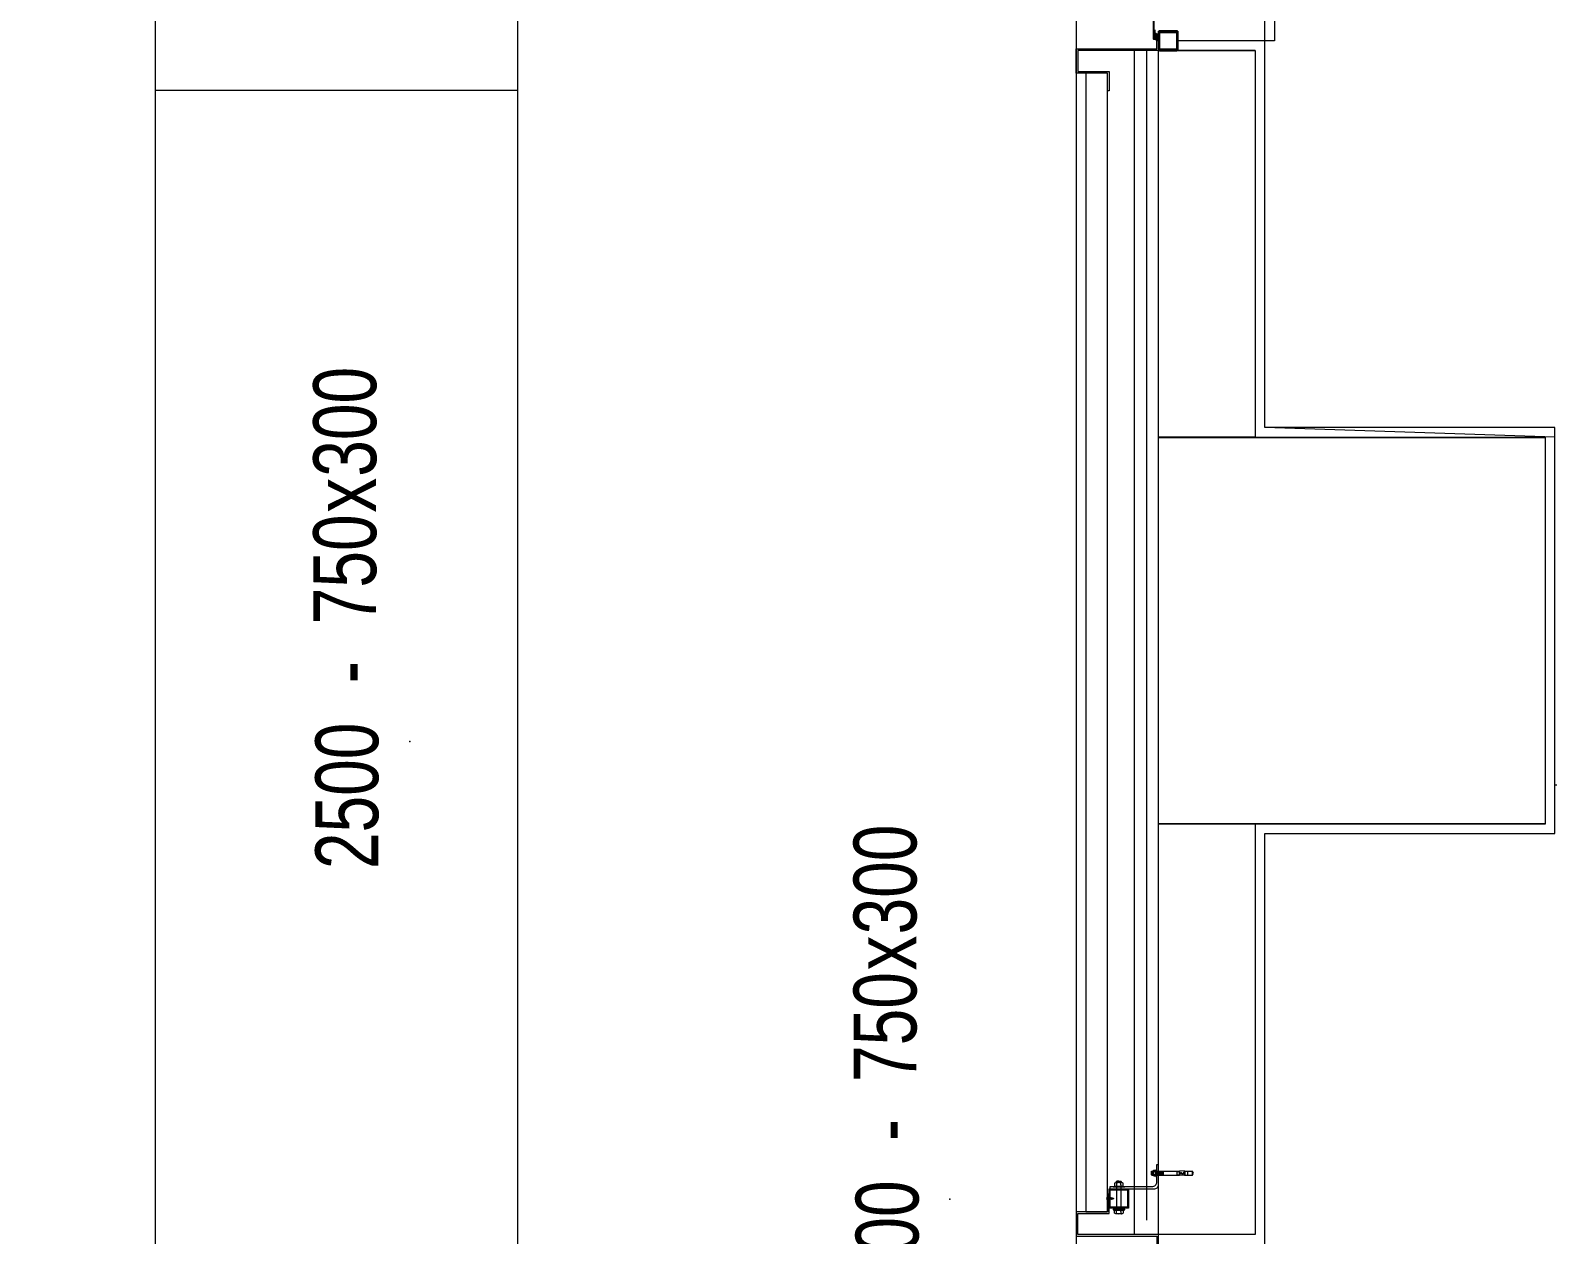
# Model space of a CAD drawing. Extents: x -3709 to 34975, y -230 to 8245.
# Drawn here: x 16567.6 to 16881.3, y 927.5 to 1176.6 of the extents above; entities that cross this region are included whole.
import ezdxf
from ezdxf.enums import TextEntityAlignment as Align

# ---------------------------------------------------------------- set-up
doc = ezdxf.new("R2010")
doc.units = 0
doc.linetypes.add('HIDDEN', pattern=[0.375, 0.25, -0.125])
doc.layers.get('0').update_dxf_attribs({"color": 9, "lineweight": 9})
for name, color, linetype, lineweight in [('00', 9, 'Continuous', 9), ('01', 9, 'Continuous', 9), ('06D', 9, 'Continuous', 9), ('10', 9, 'Continuous', 9), ('10A', 9, 'Continuous', 9), ('14', 9, 'Continuous', 9), ('33', 9, 'BATTING', 9), ('35', 9, 'Continuous', 9), ('40', 9, 'Continuous', 9)]:
    doc.layers.add(name, color=color, linetype=linetype, lineweight=lineweight)
doc.styles.add('DEBI-BLOCK', font='arial.ttf', dxfattribs={"width": 0.8})
doc.linetypes.add('BATTING', pattern='A,0.0001,-0.1,[134,ltypeshp.shx,S=0.1,R=0,X=-0.1,Y=0],-0.2,[134,ltypeshp.shx,S=0.1,R=180,X=0.1,Y=0],-0.1', length=0.4001)

# ---------------------------------------------------------------- blocks, each defined once
blk = doc.blocks.new('DEBI001')
at = {"extrusion": (-1, 0, 2e-16)}
blk.add_point((0, 0), dxfattribs=at)
at = {"style": 'DEBI-BLOCK', "width": 0.75, "flags": 8}
for tag, p in [('DEBI', (0.3, 0.2)), ('-', (1.277, 0.2))]:
    blk.add_attdef(tag, text='', height=1, dxfattribs=at).set_placement(p, align=Align.BOTTOM_RIGHT)
blk.add_attdef('KESITX', text='', height=1, dxfattribs=at).set_placement((3.614, 1.533), align=Align.TOP_RIGHT)
at = {"style": 'DEBI-BLOCK', "width": 0.8, "flags": 8}
blk.add_attdef('X', text='', height=1, dxfattribs=at).set_placement((3.918, 1.533), align=Align.TOP_CENTER)
at = {"style": 'DEBI-BLOCK', "width": 0.75, "flags": 8}
blk.add_attdef('KESITY', text='', height=1, dxfattribs=at).set_placement((4.213, 1.533), align=Align.TOP_LEFT)
at = {"style": 'DEBI-BLOCK', "width": 0.75, "flags": 9}
blk.add_attdef('ID', text='', height=0.3, dxfattribs=at).set_placement((0, 0), align=Align.MIDDLE)
blk = doc.blocks.new('arackabul_kanal')
blk.add_line((2192.52, -2688.21), (2267.52, -2688.21))
blk.add_lwpolyline([(2267.52, -3121.94), (2267.52, -2632.56), (2192.52, -2632.56), (2192.52, -3121.94)], close=True)
at = {"layer": '40'}
blk.add_lwpolyline([(2192.52, -2632.56), (2192.52, -3121.94, 0.417293), (2286.52, -3216.94), (2320, -3216.94), (2320, -3141.94), (2287.52, -3141.94, -0.443503), (2267.52, -3121.94), (2267.52, -2632.56)], format="xyb", close=True, dxfattribs=at)
ref = blk.add_blockref('DEBI001', (2245.16, -2822.97), dxfattribs=dict(xscale=13, yscale=13, zscale=13, rotation=90.00000315941313))
ref.add_attrib('-', '-', dxfattribs={"height": 13, "rotation": 90, "style": 'DEBI-BLOCK', "width": 0.75, "flags": 8}).set_placement((2242.56, -2806.36), align=Align.BOTTOM_RIGHT)
ref.add_attrib('KESITY', '300', dxfattribs={"height": 13, "rotation": 90, "style": 'DEBI-BLOCK', "width": 0.75, "flags": 8}).set_placement((2225.23, -2768.2), align=Align.TOP_LEFT)
ref.add_attrib('X', 'x', dxfattribs={"height": 13, "rotation": 90, "style": 'DEBI-BLOCK', "width": 0.8, "flags": 8}).set_placement((2225.23, -2772.03), align=Align.TOP_CENTER)
ref.add_attrib('DEBI', '2500', dxfattribs={"height": 13, "rotation": 90, "style": 'DEBI-BLOCK', "width": 0.75, "flags": 8}).set_placement((2242.56, -2819.07), align=Align.BOTTOM_RIGHT)
ref.add_attrib('KESITX', '750', dxfattribs={"height": 13, "rotation": 90, "style": 'DEBI-BLOCK', "width": 0.75, "flags": 8}).set_placement((2225.23, -2775.99), align=Align.TOP_RIGHT)
ref = blk.add_blockref('DEBI001', (2356.89, -2917.67), dxfattribs=dict(xscale=13, yscale=13, zscale=13, rotation=90.00000315941313))
ref.add_attrib('-', '-', dxfattribs={"height": 13, "rotation": 90, "style": 'DEBI-BLOCK', "width": 0.75, "flags": 8}).set_placement((2354.29, -2901.06), align=Align.BOTTOM_RIGHT)
ref.add_attrib('KESITY', '300', dxfattribs={"height": 13, "rotation": 90, "style": 'DEBI-BLOCK', "width": 0.75, "flags": 8}).set_placement((2336.96, -2862.89), align=Align.TOP_LEFT)
ref.add_attrib('X', 'x', dxfattribs={"height": 13, "rotation": 90, "style": 'DEBI-BLOCK', "width": 0.8, "flags": 8}).set_placement((2336.96, -2866.73), align=Align.TOP_CENTER)
ref.add_attrib('DEBI', '2500', dxfattribs={"height": 13, "rotation": 90, "style": 'DEBI-BLOCK', "width": 0.75, "flags": 8}).set_placement((2354.29, -2913.77), align=Align.BOTTOM_RIGHT)
ref.add_attrib('KESITX', '750', dxfattribs={"height": 13, "rotation": 90, "style": 'DEBI-BLOCK', "width": 0.75, "flags": 8}).set_placement((2336.96, -2870.68), align=Align.TOP_RIGHT)
blk = doc.blocks.new('p-kolon-80x80-vw')
at = {"layer": '01'}
blk.add_lwpolyline([(-40, -40), (-40, 40), (40, 40), (40, -40)], close=True, dxfattribs=at)
blk = doc.blocks.new('ciftkanatdograma_pr2')
at = {"layer": '06D'}
for points in [[(-0.3, 17), (-149.7, 17)], [(-2, -22), (-2, -24), (-148, -24), (-148, -22)]]:
    blk.add_lwpolyline(points, dxfattribs=at)
at = {"layer": '10', "lineweight": 25, "ltscale": 0.5}
for points in [[(-150, -3.8, 0.414214), (-149.8, -4), (-146.2, -4, 0.414214), (-146, -3.8), (-146, -0.2, 0.414214), (-146.2, 0), (-149.8, 0, 0.414214), (-150, -0.2)], [(-147.28, 0.61, 0.359904), (-147.3, 0.58), (-147.3, 0.4, 0.414214), (-147.27, 0.37), (-147.07, 0.37, 0.414214), (-147.04, 0.4), (-147.04, 0.58, 0.359904), (-147.07, 0.61, 0.094739)]]:
    blk.add_lwpolyline(points, format="xyb", close=True, dxfattribs=at)
for points in [[(-147.79, 0.49, -0.220745), (-148.1, -0.11, 0.651907), (-148.04, -0.18, 0.176952), (-147.75, 0.14, -0.281357), (-147.61, 0.23), (-147.53, 0.23), (-147.51, 0.23), (-147.51, 0.23), (-147.5, 0.22), (-147.49, 0.22), (-147.48, 0.22), (-147.48, 0.21), (-147.47, 0.21), (-147.47, 0.2), (-147.47, 0.19), (-147.46, 0.18), (-147.46, 0.1), (-147.46, 0.1), (-147.46, 0.09), (-147.46, 0.09), (-147.46, 0.09), (-147.46, 0.09), (-147.45, 0.08), (-147.45, 0.08), (-147.45, 0.08), (-147.44, 0.08), (-147.36, 0.08), (-147.36, 0.08), (-147.36, 0.08), (-147.35, 0.08), (-147.35, 0.08), (-147.35, 0.09), (-147.35, 0.09), (-147.35, 0.09), (-147.34, 0.09), (-147.34, 0.1), (-147.34, 0.18), (-147.34, 0.18), (-147.34, 0.19), (-147.34, 0.2), (-147.33, 0.21), (-147.33, 0.21), (-147.32, 0.22), (-147.32, 0.22), (-147.31, 0.22), (-147.29, 0.23), (-147.29, 0.23), (-147.28, 0.22), (-147.27, 0.22), (-147.26, 0.22), (-147.26, 0.21), (-147.25, 0.21), (-147.25, 0.2), (-147.25, 0.19), (-147.24, 0.18), (-147.24, 0.1), (-147.24, 0.1), (-147.24, 0.09), (-147.24, 0.09), (-147.24, 0.09), (-147.24, 0.09), (-147.23, 0.08), (-147.23, 0.08), (-147.23, 0.08), (-147.22, 0.08), (-147.14, 0.08), (-147.14, 0.08), (-147.14, 0.08), (-147.13, 0.08), (-147.13, 0.08), (-147.13, 0.09), (-147.13, 0.09), (-147.13, 0.09), (-147.12, 0.09), (-147.12, 0.1), (-147.12, 0.18), (-147.12, 0.18), (-147.12, 0.19), (-147.12, 0.2), (-147.11, 0.21), (-147.11, 0.21), (-147.1, 0.22), (-147.1, 0.22), (-147.09, 0.22), (-147.07, 0.23), (-147.07, 0.23), (-147.06, 0.22), (-147.05, 0.22), (-147.04, 0.22), (-147.04, 0.21), (-147.03, 0.21), (-147.03, 0.2), (-147.03, 0.19), (-147.02, 0.18), (-147.02, 0.1), (-147.02, 0.1), (-147.02, 0.09), (-147.02, 0.09), (-147.02, 0.09), (-147.02, 0.09), (-147.01, 0.08), (-147.01, 0.08), (-147.01, 0.08), (-147, 0.08), (-146.92, 0.08), (-146.92, 0.08), (-146.92, 0.08), (-146.91, 0.08), (-146.91, 0.08), (-146.91, 0.09), (-146.91, 0.09), (-146.91, 0.09), (-146.9, 0.09), (-146.9, 0.1), (-146.9, 0.18), (-146.9, 0.18), (-146.9, 0.19), (-146.9, 0.2), (-146.89, 0.21), (-146.89, 0.21), (-146.88, 0.22), (-146.88, 0.22), (-146.87, 0.22), (-146.85, 0.23), (-146.85, 0.23), (-146.84, 0.22), (-146.83, 0.22), (-146.82, 0.22), (-146.82, 0.21), (-146.81, 0.21), (-146.81, 0.2), (-146.81, 0.19), (-146.8, 0.18), (-146.8, 0.1), (-146.8, 0.1), (-146.8, 0.09), (-146.8, 0.09), (-146.8, 0.09), (-146.8, 0.09), (-146.79, 0.08), (-146.79, 0.08), (-146.79, 0.08), (-146.78, 0.08), (-146.7, 0.08), (-146.7, 0.08), (-146.7, 0.08), (-146.69, 0.08), (-146.69, 0.08), (-146.69, 0.09), (-146.69, 0.09), (-146.69, 0.09), (-146.68, 0.09), (-146.68, 0.1), (-146.68, 0.44, 0.414214), (-146.71, 0.47), (-146.94, 0.47, -0.414214), (-146.97, 0.5), (-146.97, 0.56, -0.291535), (-146.96, 0.58), (-146.91, 0.6, 0.613042), (-146.91, 0.66), (-147.03, 0.73, 0.127095), (-147.09, 0.74), (-147.29, 0.74, 0.127095), (-147.36, 0.73), (-147.47, 0.67, 0.585233), (-147.47, 0.6), (-147.42, 0.58, -0.167811), (-147.41, 0.56), (-147.41, 0.5, -0.414214), (-147.44, 0.47), (-147.74, 0.47), (-147.74, 0.53, 0.394677), (-147.79, 0.49)], [(-145.77, 0.79), (-146.1, 0.79), (-146.1, 0.78), (-146.25, 0.78), (-146.25, 0.79), (-146.52, 0.79), (-146.52, 0.78), (-146.65, 0.78), (-146.65, 0.61, 0.414214), (-146.62, 0.58), (-146.52, 0.58), (-146.52, 0.53, -0.414214), (-146.57, 0.48), (-146.88, 0.48, -0.414214), (-146.95, 0.55), (-146.95, 0.57, -0.414214), (-146.94, 0.58), (-146.84, 0.58, 0.414214), (-146.79, 0.63), (-146.79, 0.75, 0.414214), (-146.84, 0.8), (-147.51, 0.8, 0.414214), (-147.56, 0.75), (-147.56, 0.63, 0.414214), (-147.51, 0.58), (-147.41, 0.58, -0.414214), (-147.4, 0.57), (-147.4, 0.55, -0.414214), (-147.47, 0.48), (-147.69, 0.48, -0.414214), (-147.7, 0.49), (-147.7, 0.97, -0.414214), (-147.69, 0.98), (-139.71, 0.98, -0.414214)]]:
    blk.add_lwpolyline(points, format="xyb", dxfattribs=at)
blk.add_lwpolyline([(-149.8, -3.8), (-149.8, -0.2), (-146.2, -0.2), (-146.2, -3.8)], close=True, dxfattribs=at)
blk = doc.blocks.new('cxvxv')
for p, q in [((-21988.4, 8560.98, 0), (-21988.4, 8560.32, 0)), ((-21988.4, 8560.32, 0), (-21986.64, 8560.32, 0)), ((-21986.86, 8561.07, 0), (-21988.18, 8561.07, 0)), ((-21988.02, 8561.25, 0), (-21987.03, 8561.3, 0)), ((-21988.02, 8561.25, 0), (-21988, 8561.26, 0)), ((-21988, 8561.23, 0), (-21988.02, 8561.25, 0)), ((-21988.02, 8561.13, 0), (-21987.03, 8561.19, 0)), ((-21988.02, 8561.13, 0), (-21988, 8561.14, 0)), ((-21988, 8561.11, 0), (-21988.02, 8561.13, 0)), ((-21988.02, 8560.32, 0), (-21987.02, 8560.32, 0)), ((-21988.02, 8560.28, 0), (-21988.02, 8560.32, 0)), ((-21988.02, 8560.11, 0), (-21988.02, 8555.61, 0)), ((-21988, 8561.3, 0), (-21987.94, 8561.35, 0)), ((-21988, 8561.26, 0), (-21988, 8561.3, 0)), ((-21988, 8561.14, 0), (-21988, 8561.23, 0)), ((-21988, 8561.07, 0), (-21988, 8561.11, 0)), ((-21987.96, 8560.98, 0), (-21987.96, 8560.32, 0)), ((-21987.54, 8561.35, 0), (-21987.94, 8561.35, 0)), ((-21987.7, 8561.05, 0), (-21987.7, 8561.08, 0)), ((-21987.7, 8561.07, 0), (-21987.7, 8561.07, 0)), ((-21987.54, 8561.35, 0), (-21987.1, 8561.35, 0)), ((-21987.03, 8561.3, 0), (-21987.1, 8561.35, 0)), ((-21987.08, 8560.64, 0), (-21987.08, 8560.98, 0)), ((-21987.08, 8560.64, 0), (-21987.08, 8560.32, 0)), ((-21987.06, 8560.32, 0), (-21987.06, 8560.28, 0)), ((-21987.06, 8555.61, 0), (-21987.06, 8560.11, 0)), ((-21987.05, 8561.32, 0), (-21987.03, 8561.3, 0)), ((-21987.03, 8561.3, 0), (-21987.05, 8561.28, 0)), ((-21987.03, 8561.3, 0), (-21987.05, 8561.29, 0)), ((-21987.05, 8561.28, 0), (-21987.05, 8561.2, 0)), ((-21987.05, 8561.2, 0), (-21987.03, 8561.19, 0)), ((-21987.03, 8561.19, 0), (-21987.05, 8561.17, 0)), ((-21987.05, 8561.17, 0), (-21987.05, 8561.08, 0)), ((-21987.05, 8561.08, 0), (-21987.03, 8561.07, 0)), ((-21987.02, 8560.32, 0), (-21987.02, 8560.28, 0)), ((-21987.02, 8555.61, 0), (-21987.02, 8560.11, 0)), ((-21986.64, 8560.32, 0), (-21986.64, 8560.98, 0)), ((-21988.4, 8555.4, 0), (-21986.64, 8555.4, 0)), ((-21988.4, 8554.74, 0), (-21988.4, 8555.4, 0)), ((-21986.86, 8554.65, 0), (-21988.17, 8554.65, 0)), ((-21988.02, 8555.44, 0), (-21988.02, 8555.4, 0)), ((-21988.02, 8555.4, 0), (-21987.02, 8555.4, 0)), ((-21987.96, 8554.74, 0), (-21987.96, 8555.4, 0)), ((-21987.08, 8555.08, 0), (-21987.08, 8555.4, 0)), ((-21987.08, 8555.08, 0), (-21987.08, 8554.74, 0)), ((-21987.06, 8555.4, 0), (-21987.06, 8555.44, 0)), ((-21987.02, 8555.4, 0), (-21987.02, 8555.44, 0)), ((-21986.64, 8555.4, 0), (-21986.64, 8554.74, 0))]:
    blk.add_line(p, q)
at = {"elevation": 0}
for points in [[(-21986.3, 8560.11), (-21988.7, 8560.11), (-21988.7, 8560.28), (-21986.3, 8560.28)], [(-21986.3, 8555.61), (-21988.7, 8555.61), (-21988.7, 8555.44), (-21986.3, 8555.44)]]:
    blk.add_lwpolyline(points, close=True, dxfattribs=at)
for points in [[(-21987.98, 8560.28), (-21987.98, 8560.32)], [(-21987.98, 8560.11), (-21987.98, 8555.61)], [(-21987.98, 8555.44), (-21987.98, 8555.4)]]:
    blk.add_lwpolyline(points, dxfattribs=at)
for centre, radius, start, end in [((-21988.18, 8560.75, 0), 0.315, 45.8497, 134.1503), ((-21987.52, 8559.95, 0), 1.12, 66.8701, 113.1299), ((-21987.52, 8559.95, 0), 1.12, 66.8701, 113.1299), ((-21986.86, 8560.76, 0), 0.313, 45.449, 134.551), ((-21988.18, 8554.97, 0), 0.315, 225.8497, 314.1503), ((-21987.52, 8555.77, 0), 1.12, 246.8701, 293.1299), ((-21987.52, 8555.77, 0), 1.12, 246.8701, 293.1299), ((-21986.86, 8554.96, 0), 0.313, 225.449, 314.551)]:
    blk.add_arc(centre, radius, start, end)
blk = doc.blocks.new('VIDA')
for p, q in [((-18058.1, 6526.6), (-18059.2, 6526.6)), ((-18059.2, 6521.2), (-18059.2, 6526.6)), ((-18072, 6523.9), (-18071.9, 6524)), ((-18071.9, 6523.8), (-18072, 6523.9)), ((-18071.9, 6524), (-18070.1, 6524.7)), ((-18069.6, 6522.9), (-18071.9, 6523.8)), ((-18069.7, 6524.9), (-18070.6, 6523.2)), ((-18070.6, 6523.2), (-18070.1, 6524.7)), ((-18070.1, 6524.7), (-18069.9, 6525.1)), ((-18069.9, 6525.1), (-18070.1, 6524.1)), ((-18070.1, 6524.1), (-18070, 6524.3)), ((-18070, 6524.3), (-18069.8, 6525.1)), ((-18069.9, 6525.1), (-18069.8, 6525.1)), ((-18069.8, 6525.1), (-18069.7, 6524.9)), ((-18069.7, 6524.9), (-18069.3, 6525)), ((-18069.6, 6522.8), (-18069.1, 6525)), ((-18069.6, 6522.8), (-18069.6, 6522.9)), ((-18069.4, 6522.4), (-18069.6, 6522.8)), ((-18068.9, 6525.3), (-18069.4, 6522.4)), ((-18069.3, 6522.4), (-18069.4, 6522.4)), ((-18069.3, 6522.4), (-18068.9, 6525.3)), ((-18069.3, 6525), (-18069.1, 6525)), ((-18069.1, 6522.8), (-18069.3, 6522.4)), ((-18069.1, 6525), (-18068.9, 6525.3)), ((-18068.7, 6522.8), (-18069.1, 6522.8)), ((-18068.9, 6525.3), (-18068.9, 6525.3)), ((-18068.9, 6525.3), (-18068.7, 6525)), ((-18068.7, 6522.8), (-18068.2, 6525)), ((-18068.7, 6525), (-18068.2, 6525)), ((-18068.5, 6522.4), (-18068.7, 6522.8)), ((-18068, 6525.3), (-18068.5, 6522.4)), ((-18068.4, 6522.4), (-18068.5, 6522.4)), ((-18068.4, 6522.4), (-18067.9, 6525.3)), ((-18068.2, 6522.8), (-18068.4, 6522.4)), ((-18068.2, 6522.8), (-18068.4, 6522.4)), ((-18068.2, 6525), (-18068, 6525.3)), ((-18067.7, 6525), (-18068.2, 6522.8)), ((-18067.7, 6522.8), (-18068.2, 6522.8)), ((-18067.9, 6525.3), (-18068, 6525.3)), ((-18067.9, 6525.3), (-18067.7, 6525)), ((-18067.7, 6522.8), (-18067.2, 6525)), ((-18067.7, 6525), (-18067.2, 6525)), ((-18067.5, 6522.4), (-18067.7, 6522.8)), ((-18067, 6525.3), (-18067.5, 6522.4)), ((-18067.4, 6522.4), (-18067.5, 6522.4)), ((-18067.4, 6522.4), (-18066.9, 6525.3)), ((-18067.2, 6522.8), (-18067.4, 6522.4)), ((-18067.2, 6522.8), (-18067.4, 6522.4)), ((-18067.2, 6525), (-18067, 6525.3)), ((-18066.7, 6525), (-18067.2, 6522.8)), ((-18066.7, 6522.8), (-18067.2, 6522.8)), ((-18066.9, 6525.3), (-18067, 6525.3)), ((-18066.9, 6525.3), (-18066.7, 6525)), ((-18066.3, 6525), (-18066.7, 6525)), ((-18066.7, 6522.8), (-18066.3, 6525)), ((-18066.5, 6522.4), (-18066.7, 6522.8)), ((-18066.1, 6525.3), (-18066.5, 6522.4)), ((-18066.5, 6522.4), (-18066, 6525.3)), ((-18066.3, 6522.8), (-18066.5, 6522.4)), ((-18066.3, 6522.8), (-18066.5, 6522.4)), ((-18066.5, 6522.4), (-18066.5, 6522.4)), ((-18066.3, 6525), (-18066.1, 6525.3)), ((-18065.8, 6525), (-18066.3, 6522.8)), ((-18066.3, 6522.8), (-18065.8, 6522.8)), ((-18066, 6525.3), (-18066.1, 6525.3)), ((-18066, 6525.3), (-18065.8, 6525)), ((-18065.8, 6522.8), (-18065.3, 6525)), ((-18065.8, 6525), (-18065.3, 6525)), ((-18065.6, 6522.4), (-18065.8, 6522.8)), ((-18065.1, 6525.3), (-18065.6, 6522.4)), ((-18065.5, 6522.4), (-18065.6, 6522.4)), ((-18065.5, 6522.4), (-18065, 6525.3)), ((-18065.3, 6522.8), (-18065.5, 6522.4)), ((-18065.3, 6522.8), (-18065.5, 6522.4)), ((-18065.3, 6525), (-18065.1, 6525.3)), ((-18064.8, 6525), (-18065.3, 6522.8)), ((-18064.8, 6522.8), (-18065.3, 6522.8)), ((-18065.1, 6525.3), (-18065, 6525.3)), ((-18065, 6525.3), (-18064.8, 6525)), ((-18064.8, 6525), (-18064.3, 6525)), ((-18064.8, 6522.8), (-18064.3, 6525)), ((-18064.6, 6522.4), (-18064.8, 6522.8)), ((-18064.1, 6525.3), (-18064.6, 6522.4)), ((-18064.5, 6522.4), (-18064.6, 6522.4)), ((-18064.5, 6522.4), (-18064, 6525.3)), ((-18064.3, 6522.8), (-18064.5, 6522.4)), ((-18064.3, 6522.8), (-18064.5, 6522.4)), ((-18064.3, 6525), (-18064.1, 6525.3)), ((-18063.8, 6525), (-18064.3, 6522.8)), ((-18063.8, 6522.8), (-18064.3, 6522.8)), ((-18064, 6525.3), (-18064.1, 6525.3)), ((-18064, 6525.3), (-18063.8, 6525)), ((-18063.8, 6522.8), (-18062, 6525)), ((-18062, 6525), (-18063.8, 6525)), ((-18063.6, 6522.4), (-18063.8, 6522.8)), ((-18063.6, 6522.4), (-18061.7, 6525.3)), ((-18061.8, 6525.3), (-18063.6, 6522.4)), ((-18062, 6522.8), (-18063.6, 6522.4)), ((-18062, 6522.8), (-18063.6, 6522.4)), ((-18063.6, 6522.4), (-18063.6, 6522.4)), ((-18061.5, 6525), (-18063.4, 6522.8)), ((-18063.4, 6522.8), (-18061.5, 6522.8)), ((-18061.7, 6525.3), (-18063.2, 6525.3)), ((-18062.7, 6522.4), (-18061.5, 6522.8)), ((-18062.6, 6522.4), (-18062.1, 6525.3)), ((-18062.4, 6522.8), (-18062.6, 6522.4)), ((-18062.4, 6522.8), (-18062.6, 6522.4)), ((-18062.6, 6522.4), (-18061.3, 6522.4)), ((-18062.4, 6525), (-18062.2, 6525.3)), ((-18061.5, 6525), (-18062.4, 6525)), ((-18061.5, 6522.8), (-18062.4, 6525)), ((-18061.9, 6525), (-18062.4, 6522.8)), ((-18061.9, 6522.8), (-18062.4, 6522.8)), ((-18062.2, 6525.3), (-18062.1, 6525.3)), ((-18062.2, 6525.3), (-18061.3, 6522.4)), ((-18062.1, 6525.3), (-18061.9, 6525)), ((-18062, 6525), (-18061.8, 6525.3)), ((-18061.9, 6525), (-18061.4, 6525)), ((-18061.9, 6522.8), (-18061.4, 6525)), ((-18061.7, 6522.4), (-18061.9, 6522.8)), ((-18061.2, 6525.3), (-18061.7, 6522.4)), ((-18061.7, 6525.3), (-18061.5, 6525)), ((-18061.6, 6522.4), (-18061.7, 6522.4)), ((-18061.6, 6522.4), (-18061.2, 6525.3)), ((-18061.4, 6522.8), (-18061.6, 6522.4)), ((-18061.4, 6522.8), (-18061.6, 6522.4)), ((-18061.4, 6525), (-18061.2, 6525.3)), ((-18061, 6525), (-18061.4, 6522.8)), ((-18060.9, 6522.8), (-18061.4, 6522.8)), ((-18061.2, 6525.3), (-18061, 6525)), ((-18061.2, 6525.3), (-18061.2, 6525.3)), ((-18061, 6525), (-18060.5, 6525)), ((-18060.9, 6522.8), (-18060.5, 6525)), ((-18060.7, 6522.4), (-18060.9, 6522.8)), ((-18060.7, 6522.4), (-18060.2, 6525.3)), ((-18060.3, 6525.3), (-18060.7, 6522.4)), ((-18060.5, 6522.8), (-18060.7, 6522.4)), ((-18060.5, 6522.8), (-18060.7, 6522.4)), ((-18060.7, 6522.4), (-18060.7, 6522.4)), ((-18060.5, 6525), (-18060.3, 6525.3)), ((-18060, 6525), (-18060.5, 6522.8)), ((-18060.5, 6522.8), (-18060, 6522.8)), ((-18060.3, 6525.3), (-18060.2, 6525.3)), ((-18060.2, 6525.3), (-18060, 6525)), ((-18060, 6525), (-18059.5, 6525)), ((-18060, 6522.8), (-18059.5, 6525)), ((-18059.8, 6522.4), (-18060, 6522.8)), ((-18059.3, 6525.3), (-18059.8, 6522.4)), ((-18059.7, 6522.4), (-18059.8, 6522.4)), ((-18059.7, 6522.4), (-18059.2, 6525.3)), ((-18059.5, 6522.8), (-18059.7, 6522.4)), ((-18059.5, 6522.8), (-18059.7, 6522.4)), ((-18059.5, 6525), (-18059.3, 6525.3)), ((-18059.2, 6524), (-18059.5, 6522.8)), ((-18059.5, 6522.8), (-18059.2, 6522.8)), ((-18059.3, 6525.3), (-18059.2, 6525.3)), ((-18058.1, 6521.2), (-18059.2, 6521.2))]:
    blk.add_line(p, q)
for points in [[(-18068.7, 6525), (-18069.1, 6522.8)], [(-18057.2, 6524.3), (-18057.5, 6524), (-18057.5, 6523.8), (-18057.2, 6523.5)]]:
    blk.add_lwpolyline(points)
for centre, start, end in [((-18062.4, 6523.6), 7.5095, 35.2427), ((-18062.4, 6524.2), 324.7573, 352.4905)]:
    blk.add_arc(centre, 5.21, start, end)
blk = doc.blocks.new('çelik dübel')
at = {"ltscale": 7}
for p, q in [((-87.2, -2), (-85, 2)), ((-85, -6), (-85, 2)), ((-68, 2), (-85, 2)), ((-75, -6), (-75, 2)), ((-70, -6), (-70, 2)), ((-68, 3), (-58, 2)), ((-68, -7), (-68, 3)), ((-58, -6), (-58, 2)), ((-8.5, 2), (-58, 2)), ((-53, 1.5), (-58, 1.5)), ((-53, -6), (-53, 2)), ((-25, -6), (-25, 2)), ((-25, -6), (-23.9, 2)), ((-23, -6), (-21.9, 2)), ((-21, -6), (-19.9, 2)), ((-19, -6), (-17.9, 2)), ((-17, -6), (-15.9, 2)), ((-85, -6), (-87.2, -2)), ((-68, -6), (-85, -6)), ((-68, -7), (-58, -6)), ((-53, -5.5), (-58, -5.5)), ((-8.5, -6), (-58, -6))]:
    blk.add_line(p, q, dxfattribs=at)
for p, q in [((-15, -6), (-13.9, 2)), ((-13, -6), (-11.9, 2)), ((-11, -6), (-10, 1.1)), ((-10, -9), (-10, 5)), ((-9, 5), (-10, 5)), ((-10, 3), (-10, 5)), ((-9, -9), (-9, 5)), ((-8.5, 2), (-8.5, 3)), ((-8.5, -4), (-8.5, 0)), ((-5, 4), (-7.5, 4)), ((-5, 1), (-7.5, 1)), ((-4, 2), (-4, 3)), ((-1, 2), (-4, 2)), ((-4, -4), (-4, 0)), ((-3, -6), (-1.9, 2)), ((-1, -6), (0, 1.1)), ((0, -5), (0, 1)), ((-10, -7), (-10, -9.1)), ((-9, -9), (-10, -9)), ((-8.5, -6), (-8.5, -7)), ((-5, -5), (-7.5, -5)), ((-5, -8), (-7.5, -8)), ((-4, -6), (-4, -7)), ((-1, -6), (-4, -6))]:
    blk.add_line(p, q)
for points in [[(-68, 0.6), (-67.4, 0.4), (-67, 0.1), (-66.6, -0.3), (-66.2, -0.8), (-65.9, -1.3), (-65.7, -1.9), (-65.4, -2.3), (-65.2, -2.8), (-65, -3.1), (-64.8, -3.3), (-64.6, -3.5), (-64.4, -3.6), (-64.2, -3.5), (-63.9, -3.5), (-63.7, -3.3), (-63.5, -3.1), (-63.2, -2.9), (-62.9, -2.6), (-62.7, -2.3), (-62.4, -2), (-62.1, -1.7), (-61.9, -1.4), (-61.6, -1.1), (-61.4, -0.9), (-61.2, -0.7), (-61, -0.6), (-60.8, -0.5), (-60.6, -0.5), (-60.4, -0.5), (-60.3, -0.7), (-60.1, -0.9), (-59.9, -1.1), (-59.8, -1.5), (-59.6, -1.9), (-59.4, -2.3), (-59.2, -2.7), (-58.9, -3), (-58.7, -3.3), (-58.4, -3.5), (-58, -3.5)], [(-68, -0.5), (-68, -0.5), (-67.9, -0.5), (-67.9, -0.5), (-67.8, -0.5), (-67.8, -0.6), (-67.7, -0.6), (-67.7, -0.6), (-67.6, -0.7), (-67.6, -0.7), (-67.6, -0.8), (-67.5, -0.8), (-67.5, -0.8), (-67.5, -0.9), (-67.4, -0.9), (-67.4, -0.9), (-67.3, -1), (-67.3, -1), (-67.3, -1.1), (-67.2, -1.1), (-67.2, -1.2), (-67.2, -1.2), (-67.1, -1.3), (-67.1, -1.3), (-67.1, -1.4), (-67, -1.4), (-67, -1.5), (-67, -1.5), (-66.9, -1.6), (-66.9, -1.6), (-66.9, -1.7), (-66.9, -1.7), (-66.8, -1.8), (-66.8, -1.9), (-66.8, -1.9), (-66.7, -2), (-66.7, -2), (-66.7, -2.1), (-66.6, -2.2), (-66.6, -2.2), (-66.6, -2.3), (-66.6, -2.3), (-66.5, -2.4), (-66.5, -2.5), (-66.5, -2.5), (-66.4, -2.6), (-66.4, -2.7), (-66.4, -2.7), (-66.3, -2.8), (-66.3, -2.8), (-66.3, -2.9), (-66.3, -3), (-66.2, -3), (-66.2, -3.1), (-66.2, -3.1), (-66.1, -3.2), (-66.1, -3.2), (-66.1, -3.3), (-66, -3.4), (-66, -3.4), (-66, -3.5), (-65.9, -3.5), (-65.9, -3.6), (-65.9, -3.6), (-65.8, -3.7), (-65.8, -3.7), (-65.7, -3.8), (-65.7, -3.8), (-65.7, -3.9), (-65.6, -3.9), (-65.6, -4), (-65.5, -4), (-65.5, -4.1), (-65.4, -4.1), (-65.4, -4.1), (-65.3, -4.2), (-65.3, -4.2), (-65.2, -4.3), (-65.2, -4.3), (-65.1, -4.3), (-65, -4.4), (-65, -4.4), (-64.9, -4.4), (-64.9, -4.4), (-64.8, -4.5), (-64.7, -4.5), (-64.7, -4.5), (-64.6, -4.5), (-64.5, -4.5), (-64.5, -4.5), (-64.4, -4.5), (-64.3, -4.5), (-64.3, -4.5), (-64.2, -4.5), (-64.1, -4.5), (-64.1, -4.5), (-64, -4.5), (-64, -4.5), (-63.9, -4.5), (-63.8, -4.5), (-63.8, -4.5), (-63.7, -4.4), (-63.7, -4.4), (-63.6, -4.4), (-63.6, -4.4), (-63.5, -4.4), (-63.4, -4.3), (-63.4, -4.3), (-63.3, -4.3), (-63.3, -4.3), (-63.3, -4.2), (-63.2, -4.2), (-63.2, -4.2), (-63.1, -4.1), (-63.1, -4.1), (-63, -4.1), (-63, -4), (-62.9, -4), (-62.9, -4), (-62.9, -3.9), (-62.8, -3.9), (-62.8, -3.9), (-62.7, -3.8), (-62.7, -3.8), (-62.7, -3.8), (-62.6, -3.7), (-62.6, -3.7), (-62.5, -3.6), (-62.5, -3.6), (-62.5, -3.6), (-62.4, -3.5), (-62.4, -3.5), (-62.4, -3.5), (-62.3, -3.4), (-62.3, -3.4), (-62.2, -3.3), (-62.2, -3.3), (-62.2, -3.3), (-62.1, -3.2), (-62.1, -3.2), (-62.1, -3.1), (-62, -3.1), (-62, -3.1), (-62, -3), (-61.9, -3), (-61.9, -2.9), (-61.9, -2.9), (-61.8, -2.9), (-61.8, -2.8), (-61.7, -2.8), (-61.7, -2.7), (-61.7, -2.7), (-61.6, -2.6), (-61.6, -2.6), (-61.6, -2.6), (-61.5, -2.5), (-61.5, -2.5), (-61.5, -2.5), (-61.4, -2.4), (-61.4, -2.4), (-61.4, -2.3), (-61.3, -2.3), (-61.3, -2.3), (-61.3, -2.2), (-61.3, -2.2), (-61.2, -2.2), (-61.2, -2.1), (-61.2, -2.1), (-61.1, -2), (-61.1, -2), (-61.1, -2), (-61, -1.9), (-61, -1.9), (-61, -1.9), (-61, -1.9), (-60.9, -1.8), (-60.9, -1.8), (-60.9, -1.8), (-60.9, -1.8), (-60.9, -1.8), (-60.9, -1.7), (-60.8, -1.7), (-60.8, -1.7), (-60.8, -1.7), (-60.8, -1.7), (-60.8, -1.7), (-60.8, -1.8), (-60.7, -1.8), (-60.7, -1.8), (-60.7, -1.8), (-60.7, -1.9), (-60.7, -1.9), (-60.7, -1.9), (-60.6, -2), (-60.6, -2), (-60.6, -2.1), (-60.6, -2.1), (-60.6, -2.1), (-60.5, -2.2), (-60.5, -2.2), (-60.5, -2.3), (-60.5, -2.3), (-60.4, -2.4), (-60.4, -2.5), (-60.4, -2.5), (-60.4, -2.6), (-60.3, -2.6), (-60.3, -2.7), (-60.3, -2.7), (-60.3, -2.8), (-60.2, -2.8), (-60.2, -2.9), (-60.2, -3), (-60.1, -3), (-60.1, -3.1), (-60.1, -3.1), (-60, -3.2), (-60, -3.2), (-59.9, -3.3), (-59.9, -3.4), (-59.9, -3.4), (-59.8, -3.5), (-59.8, -3.5), (-59.7, -3.6), (-59.7, -3.6), (-59.6, -3.7), (-59.6, -3.8), (-59.5, -3.8), (-59.5, -3.9), (-59.4, -3.9), (-59.3, -4), (-59.3, -4), (-59.2, -4.1), (-59.1, -4.2), (-59, -4.2), (-58.9, -4.3), (-58.8, -4.3), (-58.6, -4.4), (-58.4, -4.4), (-58.2, -4.5), (-58, -4.5)]]:
    blk.add_lwpolyline(points)
for centre, start, end in [((-7.5, 3), 90, 180), ((-7.5, 2), 180, 270), ((-7.5, 0), 90, 180), ((-5, 3), 0, 90), ((-5, 2), 270, 0), ((-5, 0), 0, 90), ((-1, 1), 0, 90), ((-7.5, -4), 180, 270), ((-7.5, -6), 90, 180), ((-7.5, -7), 180, 270), ((-5, -4), 270, 0), ((-5, -6), 0, 90), ((-5, -7), 270, 0), ((-1, -5), 270, 0)]:
    blk.add_arc(centre, 1, start, end)
blk = doc.blocks.new('kjdol')
at = {"ltscale": 10, "elevation": -278.89}
blk.add_lwpolyline([(77394.12, 60089.89), (77403.28, 60089.89, 0.460237), (77404.18, 60090.79), (77404.18, 60094.89), (77403.78, 60094.89), (77403.78, 60091.29, -0.414214), (77402.78, 60090.29), (77394.12, 60090.29)], format="xyb", close=True, dxfattribs=at)
at = {"elevation": -249.79}
for points in [[(77397.97, 60089.9), (77397.97, 60085.9), (77393.97, 60085.9), (77393.97, 60089.9)], [(77397.77, 60089.7), (77397.77, 60086.1), (77394.17, 60086.1), (77394.17, 60089.7)]]:
    blk.add_lwpolyline(points, close=True, dxfattribs=at)
blk.add_blockref('cxvxv', (99383.5, 51530.11, -249.79))
at = {"extrusion": (0, 0, -1), "xscale": 0.1000000000058208, "yscale": 0.1000000000058208, "zscale": -0.0999999999999091}
blk.add_blockref('çelik dübel', (-77402.74, 60093.36, 459.25), dxfattribs=at)
at = {"xscale": 0.1000000000058208, "yscale": 0.1000000000058208, "zscale": 0.1000000000058208, "rotation": 180}
blk.add_blockref('VIDA', (75587.75, 60740.29, -249.79), dxfattribs=at)

msp = doc.modelspace()

# ---------------------------------------------------------------- linework, layer by layer
msp.add_lwpolyline([(16822.84, 1710.5), (17296.86, 1710.48), (17296.84, 1020.5), (16882.84, 1020.5), (16882.84, 1092.5), (16822.84, 1094.5), (16822.86, 1710.5)])
at = {"layer": '00'}
for points in [[(16820.84, 1092.5), (16800.84, 1092.5), (16800.84, 1172.5), (16820.84, 1172.5)], [(16820.84, 927.5), (16800.84, 927.5), (16800.84, 1012.5), (16820.84, 1012.5)]]:
    msp.add_lwpolyline(points, close=True, dxfattribs=at)
for points in [[(16820.84, 1172.5), (16800.84, 1172.5)], [(16820.84, 927.5), (16800.84, 927.5)]]:
    msp.add_lwpolyline(points, dxfattribs=at)
at = {"layer": '06D'}
msp.add_lwpolyline([(16795.84, 1172.5), (16795.84, 927.5)], dxfattribs=at)
at = {"layer": '10A'}
for points in [[(16790.64, 1164.1), (16790.34, 1164.1), (16790.34, 1167.8), (16783.84, 1167.8), (16783.84, 1172.8), (16800.54, 1172.8), (16800.54, 1175.34), (16800.84, 1175.34), (16800.84, 1172.5), (16784.14, 1172.5), (16784.14, 1168.1), (16790.64, 1168.1), (16790.64, 1164.1)], [(16785.84, 1167.8), (16785.84, 932.2), (16790.34, 932.2), (16790.34, 1167.8), (16785.84, 1167.8)], [(16790.64, 935.9), (16790.34, 935.9), (16790.34, 932.2), (16783.84, 932.2), (16783.84, 927.2), (16800.54, 927.2), (16800.54, 924.66), (16800.84, 924.66), (16800.84, 927.5), (16784.14, 927.5), (16784.14, 931.9), (16790.64, 931.9), (16790.64, 935.9)]]:
    msp.add_lwpolyline(points, dxfattribs=at)
at = {"layer": '14'}
for points in [[(16800.83, 1174.5), (16800.84, 1174.5)], [(16804.84, 925.5), (16822.84, 925.5), (16822.84, 1010.5), (16882.84, 1010.5), (16882.84, 1094.5), (16822.84, 1094.5), (16822.84, 1174.5), (16804.84, 1174.5)]]:
    msp.add_lwpolyline(points, dxfattribs=at)
at = {"layer": '33', "ltscale": 0.2}
msp.add_lwpolyline([(16798.34, 1172.5), (16798.34, 930.5)], dxfattribs=at)
at = {"layer": '35'}
msp.add_lwpolyline([(16783.84, 337.5), (14425.84, 337.5), (14425.84, 1327.5), (16783.84, 1327.5)], close=True, dxfattribs=at)

# ---------------------------------------------------------------- block references
for p in [(16840.84, 1052.5), (16840.84, 1052.4)]:
    msp.add_blockref('p-kolon-80x80-vw', p)
at = {"layer": '06D'}
msp.add_blockref('arackabul_kanal', (14400.84, 3852.5), dxfattribs=at)
at = {"layer": '10', "linetype": 'HIDDEN', "rotation": 90}
msp.add_blockref('ciftkanatdograma_pr2', (16800.84, 1322.5), dxfattribs=at)
at = {"layer": '10'}
msp.add_blockref('kjdol', (-60603.34, -59152.92, 278.89), dxfattribs=at)

doc.saveas('drawing.dxf')
